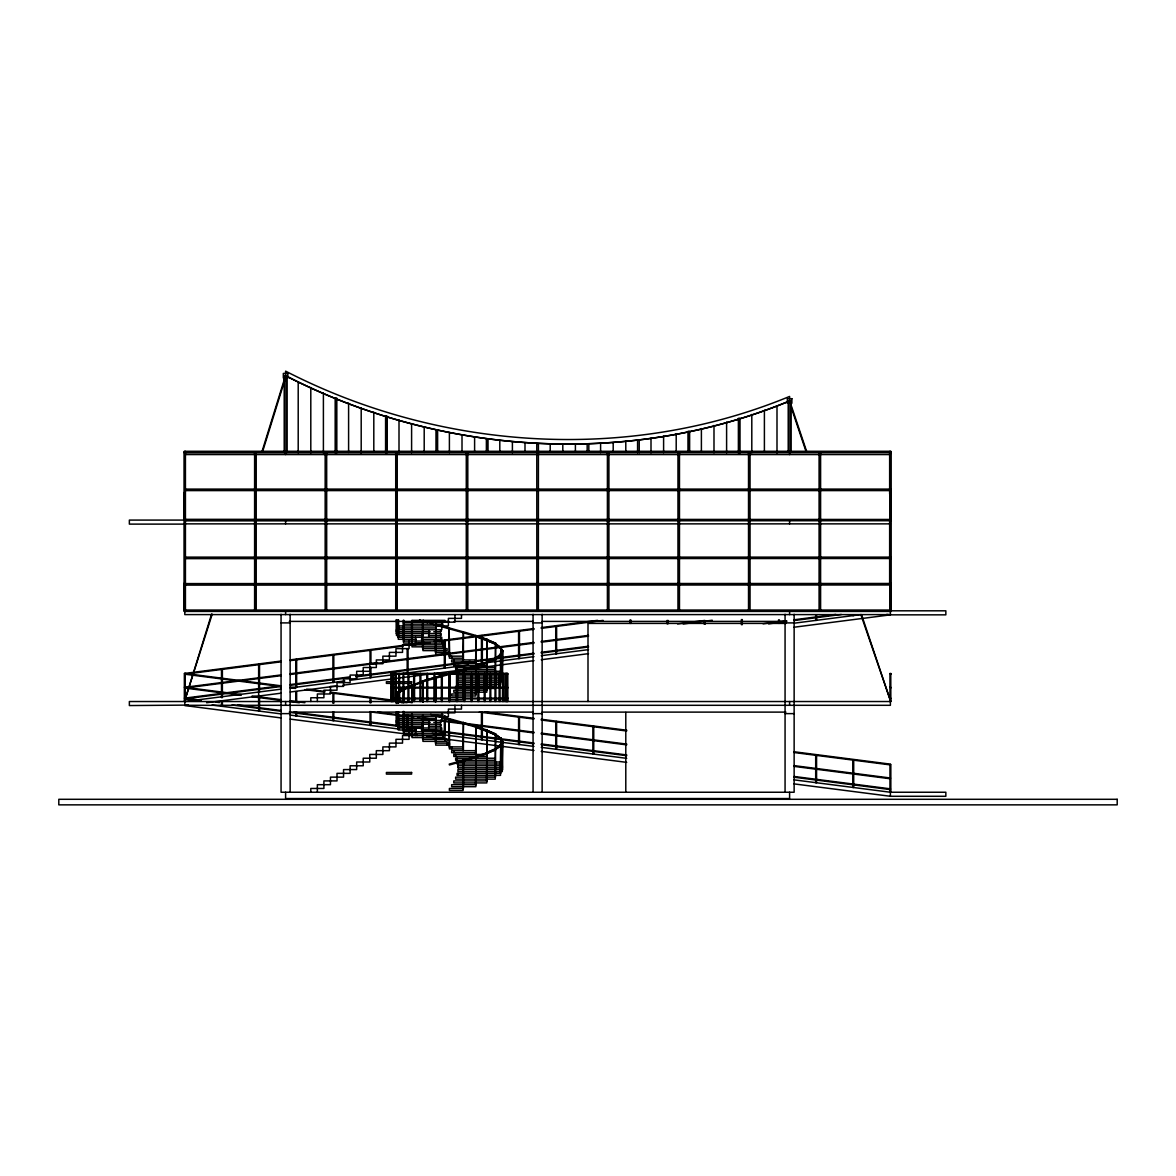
<?xml version="1.0" encoding="UTF-8"?>
<svg xmlns="http://www.w3.org/2000/svg" width="1176" height="1176" viewBox="0 0 1176 1176"><rect width="100%" height="100%" fill="white"/><g stroke="black" fill="none" stroke-linecap="round" stroke-linejoin="round"><path stroke-width="1.5" d="M397.855 693.134L412.394 685.579L423.301 681.801L423.11 680.948L403.147 688.504L397.826 692.282L396.062 696.912L397.826 700.69L397.855 699.838M502.74 651.548L502.769 650.71L501.902 651.548L502.769 651.548L500.932 647.77L494.861 643.14L500.065 647.77L501.873 651.548L500.094 655.341L494.861 659.119L500.065 654.488L501.873 650.71L500.094 646.918L502.769 650.71L500.976 655.341L494.861 659.119M495.684 643.14L494.773 643.992L494.949 643.14L486.541 639.362L475.677 635.584L475.589 636.437L486.996 640.214L487.187 639.362L475.677 635.584L475.501 636.437L495.508 643.992L500.873 647.77L494.861 643.14M501.873 651.548L501.902 650.71M502.74 742.276L502.769 741.424L501.902 742.276L502.769 742.276L500.932 738.499L494.861 733.868L500.065 738.499L501.873 742.276L500.094 746.054L494.861 749.832L500.065 745.202L501.873 741.424L500.094 737.646L502.769 741.424L500.976 746.054L494.861 749.832M476.03 727.15L486.996 730.928L487.187 730.09L475.677 726.298L475.501 727.15L495.508 734.721L500.873 738.499L494.861 733.868M501.873 742.276L501.902 741.424M397.826 700.69L397.914 699.838M500.065 647.77L500.153 646.918M500.873 647.77L500.976 646.918M495.508 734.721L495.655 733.868L486.541 730.09L486.394 730.928L494.802 734.721L495.684 733.868M500.065 738.499L500.153 737.646M500.873 738.499L500.976 737.646M494.802 643.992L486.394 640.214L486.541 639.362L495.655 643.14L495.508 643.992M487.099 640.214L487.246 639.362M487.099 730.928L487.246 730.09M494.802 734.721L494.949 733.868L486.541 730.09L486.452 730.928M419.45 620.237L422.581 621.31L423.301 620.458L423.11 621.31L419.979 620.237M476.03 636.437L476.221 635.584M486.452 640.214L486.644 639.362M422.669 621.31L422.875 620.458M435.429 625.088L435.973 624.25M435.429 715.817L435.973 714.964M463.035 631.806L462.815 632.659L475.927 636.437L476.133 635.584L463.373 631.806L462.815 632.659L463.153 631.806L435.87 624.25L435.649 625.088L463.035 632.659L463.27 631.806M463.035 722.52L476.133 726.298L475.927 727.15L462.815 723.372L463.373 722.52L462.815 723.372L442.382 717.698M462.918 723.372L463.153 722.52L435.87 714.964L435.649 715.817L463.035 723.372L463.27 722.52M211.606 614.048L184.514 701.44L212.18 614.225M262.013 451.51L285.312 376.364M262.586 451.687L285.342 378.29M396.033 696.06L397.826 692.282L403.927 688.504L397.914 693.134L397.826 692.282M397.503 694.81L398.649 692.282M398.105 699.441L396.9 696.912L398.135 694.399M500.976 655.341L500.065 654.488L500.976 655.341L502.74 650.71M500.976 746.054L500.065 745.202L500.976 746.054L502.74 741.424M423.301 681.801L422.581 680.948L487.187 662.896L486.996 662.044L475.501 665.822L475.677 666.674L486.644 662.896L486.394 662.044L495.508 658.266L500.873 654.488M463.035 761.181L476.133 757.388L475.927 756.55L463.153 760.328L463.373 761.181L462.815 760.328L487.187 753.61L486.996 752.758L475.501 756.55L475.677 757.388L486.644 753.61L486.394 752.758L495.508 748.98L500.873 745.202M405.25 687.872L410.85 685.358M463.035 670.452L476.133 666.674L475.927 665.822L463.153 669.6L463.373 670.452L462.815 669.6L463.27 670.452L422.875 681.801L403.295 689.356L403.147 688.504L403.985 689.356M494.802 658.266L486.394 662.044L486.644 662.896L495.655 659.119L494.773 658.266L494.949 659.119L486.541 662.896M494.802 748.98L486.394 752.758L486.644 753.61L495.655 749.832L494.773 748.98L494.949 749.832L486.541 753.61M789.596 400.972C628.175 467.622 440.147 455.259 285.606 375.688L285.606 371.146C440.147 450.717 628.175 463.079 789.596 396.43L789.596 400.972C628.175 467.607 440.162 455.23 285.606 375.688M435.767 677.17L435.973 678.008L435.767 677.17L423.007 680.948L423.213 681.801M435.649 677.17L463.035 669.6M463.035 760.328L449.232 764.106L449.452 764.959L463.27 761.181L462.918 760.328M281.137 661.044L184.75 673.436L184.852 674.186L281.226 661.794M290.222 659.868L424.801 642.566M433.9 641.405L533.919 628.543M541.195 627.602L597.57 620.355M290.325 660.618L403.074 646.124M408.528 645.418L430.357 642.625M439.442 641.449L534.007 629.292M541.283 628.351L603.112 620.399M281.137 674.906L184.75 687.298L184.852 688.048L281.226 675.656M290.222 673.73L377.525 662.514M382.979 661.809L533.919 642.405M541.195 641.464L588.47 635.393M677.582 623.927L704.865 620.428M290.325 674.48L534.007 643.154M541.283 642.214L588.573 636.143M683.138 623.971L712.23 620.237M281.137 685.74L184.75 698.132L184.852 698.882L281.226 686.49M290.222 684.564L350.242 676.847M355.696 676.156L470.268 661.426M475.721 660.721L533.919 653.239M541.195 652.298L588.47 646.227M763.048 623.78L786.7 620.737M793.962 619.796L835.798 614.431M290.325 685.314L350.33 677.596M355.799 676.906L453.995 664.278M457.626 663.808L534.007 653.988M541.283 653.048L588.573 646.976M768.604 623.824L786.788 621.487M794.065 620.546L841.355 614.475M281.182 689.136L184.794 701.528L184.794 705.556L281.182 717.948M290.281 687.96L344.833 680.948M350.286 680.257L390.3 675.112M393.931 674.642L468.489 665.057M477.588 663.881L533.963 656.634M541.239 655.693L588.514 649.622M794.02 623.207L861.302 614.548M188.439 705.085L129.36 705.556L129.36 701.528L890.835 701.528L890.776 673.436L890.026 673.436L890.776 674.186M206.623 702.748L281.182 693.164M290.281 692.002L337.556 685.917M343.01 685.226L390.3 679.14M393.931 678.67L533.963 660.662M541.239 659.736L588.514 653.65M794.02 627.234L890.394 614.842L945.842 614.842L945.842 610.814L184.044 610.814L184.044 452.054L891.158 452.054M891.026 452.672L184.794 452.804L184.794 451.29L890.394 451.29L890.394 614.842L886.763 614.372M184.794 454.568L890.394 454.568M890.394 489.098L184.794 489.098L184.794 490.598L890.394 490.598M891.026 489.216L889.776 489.216L889.776 490.48L891.026 490.48M890.835 492.362L889.953 492.362L889.776 520.718M890.776 492.744L890.026 491.994L890.776 491.994L890.835 520.086L129.36 520.086L129.36 524.114L184.794 524.114M890.776 505.856L890.026 505.856L890.776 506.606M890.776 516.69L890.026 516.69L890.776 517.44M891.026 519.454L184.794 519.336L184.794 520.85L891.026 520.718M184.794 523.864L890.394 523.864M890.394 557.13L184.794 557.13L184.794 558.644L891.026 558.512M891.026 557.262L889.776 557.262L889.776 558.512M890.835 583.09L889.953 583.09L889.776 611.432M890.776 583.472L184.794 583.59L184.794 585.104L891.026 584.972M889.776 583.722L891.026 583.722M890.776 596.57L890.026 596.57L890.776 597.32M890.776 607.404L890.026 607.404L890.776 608.168M890.394 610.05L184.794 610.05L184.794 614.592L890.394 614.592M184.176 610.182L185.426 610.182M889.776 610.182L891.026 610.182M852.82 615.577L853.702 615.577M411.982 620.384L444.984 620.384M289.267 621.398L448.717 621.398M454.215 621.398L533.022 621.398M542.18 621.398L785.935 621.398M281.064 622.898L290.134 622.898M533.066 622.898L542.136 622.898M785.068 622.898L794.138 622.898M785.935 623.412L588 623.412L588 701.528M443.161 624.162L403.574 624.162L403.574 622.148L454.95 622.148L454.95 614.592M436.017 624.662L435.385 652.386L449.394 652.386L449.394 654.4L435.708 654.4L435.708 652.386M436.311 627.94L398.282 627.94L398.282 625.926L448.394 625.926L448.394 618.37L461.492 618.37L461.492 614.592M430.225 631.718L396.474 631.718L396.474 629.704L441.838 629.704L441.838 622.148M433.782 631.718L440.882 631.718L440.882 629.704M423.125 635.51L396.474 635.51L396.474 633.482M428.461 635.51L440.882 635.51L440.882 633.482L396.165 633.482L396.165 619.634M416.304 639.288L398.282 639.288L398.282 637.274M421.361 639.288L441.764 639.288L441.764 637.274L397.973 637.274L397.973 619.943M410.292 643.066L403.574 643.066L403.574 641.052M413.82 643.066L443.161 643.066L443.161 641.052L403.25 641.052L403.25 620.252M475.501 665.822L476.221 666.674M457.038 673.304L500.52 673.304L500.52 671.29L457.038 671.29L457.038 674.186M185.235 673.804L184.353 673.804L184.353 701.528M391.005 673.804L392.372 673.804M392.975 673.804L393.857 673.804M395.415 673.804L396.297 673.804M399.649 673.804L398.767 673.804L398.605 703.101M402.971 673.804L403.853 673.804M489.936 673.804L490.818 673.804M494.949 673.804L495.831 673.804L495.831 701.528M502.505 673.804L503.387 673.804L503.387 701.528M504.945 673.804L505.827 673.804M506.43 673.804L507.797 673.804L507.797 701.528M890.835 673.804L889.953 673.804L889.953 701.528M185.176 674.186L184.426 673.436L185.176 673.436L185.235 701.528M391.064 674.186L507.738 674.186L507.738 673.436L391.064 673.436L391.005 701.528M221.5 678.581L222.382 678.581M502.637 678.846L457.92 678.846L457.92 680.86L502.314 680.86L502.314 678.846M423.11 680.948L422.875 681.801M258.632 683.359L259.514 683.359M411.556 684.726L411.806 685.579M185.176 687.284L184.426 687.284L185.176 688.048M391.064 687.284L507.738 687.284L507.738 688.048L391.064 688.048M890.776 687.284L890.026 687.284L890.776 688.048M403.882 688.93L403.25 702.792M258.632 691.973L259.514 691.973L259.514 664.264L258.632 664.264L258.632 711.083L259.514 711.083L259.514 695.486M398.605 692.708L397.973 703.101M221.5 696.751L222.382 696.751M396.033 696.912L396.929 696.912M185.176 698.132L184.426 698.132L185.176 698.882M391.064 698.132L449.423 698.132M890.776 698.132L890.026 698.132L890.776 698.882M391.064 698.882L449.423 698.882M407.175 702.454L408.057 702.454M184.794 705.306L890.394 705.306L890.394 701.528M289.267 712.112L533.022 712.112M542.18 712.112L785.935 712.112M281.064 713.626L290.134 713.626M533.066 713.626L542.136 713.626M785.068 713.626L794.138 713.626M443.161 714.89L403.574 714.89L403.574 712.862L454.95 712.862L454.95 705.306M436.017 715.39L435.385 743.114L449.394 743.114L449.394 745.128L435.708 745.128L435.708 743.114M436.311 718.668L398.282 718.668L398.282 716.654L448.394 716.654L448.394 709.084L461.492 709.084L461.492 705.306M430.225 722.446L396.474 722.446L396.474 720.432L441.838 720.432L441.838 712.862M433.782 722.446L440.882 722.446L440.882 720.432M423.125 726.224L396.474 726.224L396.474 724.21M428.461 726.224L440.882 726.224L440.882 724.21L396.165 724.21L396.165 712.083M416.304 730.002L398.282 730.002L398.282 727.988M421.361 730.002L441.764 730.002L441.764 727.988L397.973 727.988L397.973 711.759M410.292 733.78L403.574 733.78L403.574 731.766M413.82 733.78L443.161 733.78L443.161 731.766L403.25 731.766L403.25 711.451M794.02 783.892L890.394 796.284L945.842 796.284L945.842 792.242L889.953 792.242L889.953 764.532L890.835 764.532L890.835 792.242M281.226 685.828L184.852 673.436L184.75 674.186L281.137 686.578M290.325 686.99L295.779 687.695M306.686 689.092L324.87 691.444M330.338 692.135L390.344 699.852M393.989 700.323L412.173 702.66M484.909 712.009L534.007 718.33M541.283 719.256L626.764 730.252M794.065 751.758L890.452 764.15L890.35 764.9L793.962 752.508M290.222 687.74L295.69 688.445M304.775 689.621L324.782 692.194M330.236 692.885L390.256 700.602M393.886 701.072L397.517 701.543M401.163 702.013L406.617 702.704M479.352 712.068L533.919 719.08M541.195 720.006L626.661 731.002M241.227 694.546L184.852 687.298L184.75 688.048L241.124 695.295M252.134 695.942L281.226 699.691M290.325 700.852L304.878 702.719M377.614 712.083L413.981 716.757M423.081 717.919L435.811 719.565M441.265 720.256L534.007 732.192M541.283 733.118L626.764 744.114M794.065 765.62L890.452 778.012L890.35 778.762L793.962 766.37M252.031 696.692L281.137 700.44M290.222 701.602L299.321 702.778M372.057 712.127L408.44 716.801M417.524 717.977L435.708 720.315M441.162 721.006L533.919 732.942M541.195 733.868L626.661 744.864M201.214 700.235L184.852 698.132L184.75 698.882L195.657 700.279M215.767 702.101L219.398 702.572M237.581 704.909L281.226 710.524M293.956 712.156L397.62 725.489M403.074 726.18L421.258 728.532M430.357 729.693L534.007 743.026M541.283 743.952L626.764 754.948M794.065 776.454L890.452 788.846L890.35 789.596L793.962 777.204M232.039 704.953L281.137 711.274M290.222 712.435L415.701 728.576M424.801 729.737L533.919 743.776M541.195 744.702L626.661 755.698M212.077 705.041L281.182 713.92M290.281 715.096L399.384 729.12M404.853 729.826L415.76 731.222M432.121 733.324L533.963 746.422M541.239 747.363L626.705 758.344M794.02 779.85L890.394 792.242L890.394 796.284M290.281 719.124L417.568 735.485M426.668 736.661L533.963 750.45M541.239 751.39L626.705 762.371M431.195 622.824L423.213 620.458L423.007 621.31L427.785 622.736M426.065 621.413L430.857 622.824M430.636 623.677L435.767 625.088M430.636 714.391L435.767 715.817M398.738 699.838L402.706 702.675M399.237 700.793L401.883 702.675M398.649 700.69L401.295 702.587M791.051 405.014L806.78 451.819M861.552 614.769L890.688 701.425L860.979 614.96M791.066 406.94L806.207 452.01M449.232 673.378L449.57 674.23M435.532 677.17L435.87 678.008M476.03 756.55L476.221 757.388M412.159 684.726L412.335 685.579M487.099 662.044L487.246 662.896M487.099 752.758L487.246 753.61M500.065 654.488L500.153 655.341M495.596 658.266L495.684 659.119M500.065 745.202L500.153 746.054M495.596 748.98L495.684 749.832M403.118 688.504L403.206 689.356M890.835 610.814L890.776 582.708L890.026 583.472M889.776 452.672L889.776 451.422L891.026 451.422L891.026 611.432L184.176 611.432L184.353 583.09L185.235 583.09L185.235 610.814M889.644 452.054L889.644 494.023M889.644 519.572L889.644 583.443M820.598 452.054L820.598 610.814M819.084 452.054L819.084 610.814M816.57 615.166L816.57 620.355L815.688 620.355L815.688 615.166M794.138 614.269L794.138 792.242L281.064 792.242L281.064 614.269M790.992 452.275L790.992 400.972L788.214 400.972L788.214 452.275M790.419 400.972L790.419 452.275M789.596 452.054L789.596 454.568M789.596 520.086L789.596 523.864M789.596 610.814L789.596 614.592M789.596 701.528L789.596 705.306M789.596 792.242L789.596 798.548L285.606 798.548L285.606 792.242M788.787 400.972L788.787 452.275M785.068 614.269L785.068 792.242M779.423 619.928L779.423 623.398M778.541 619.928L778.541 623.398M776.998 405.735L776.998 452.936M764.4 410.233L764.4 452.348M751.802 414.452L751.802 452.701M750.038 452.054L750.038 610.814M748.524 452.054L748.524 610.814M742.291 619.517L742.291 624.706M741.409 619.517L741.409 624.706M740.013 452.907L740.013 418.391L738.381 418.391L738.381 452.907M739.204 418.391L739.204 452.907M726.606 422.066L726.606 452.922M713.994 425.447L713.994 452.745M705.159 620.825L705.159 624.294M704.277 620.825L704.277 624.294M701.396 428.564L701.396 452.363M689.621 451.305L689.621 431.401L687.975 431.401L687.975 451.305M688.798 431.401L688.798 451.305M679.478 452.054L679.478 610.814M677.964 452.054L677.964 610.814M676.2 433.944L676.2 452.275M668.027 620.399L668.027 623.868M667.145 620.399L667.145 623.868M663.602 436.222L663.602 452.642M651.004 438.236L651.004 452.789M639.215 452.701L639.215 439.956L637.583 439.956L637.583 452.701M630.88 619.972L630.88 623.442M629.998 619.972L629.998 623.442M625.794 441.397L625.794 452.378M625.794 712.421L625.794 792.242M613.196 442.573L613.196 451.584M608.918 452.054L608.918 610.814M607.404 452.054L607.404 610.814M600.598 443.47L600.598 452.584M588.823 451.319L588.823 444.072L587.177 444.072L587.177 451.319M575.402 444.41L575.402 451.628M562.804 444.484L562.804 451.672M550.206 444.263L550.206 451.481M542.136 614.269L542.136 792.242M538.358 610.814L538.417 443.764L536.785 443.764L536.844 610.814M533.066 614.269L533.066 792.242M524.996 442.999L524.996 452.172M512.398 441.955L512.398 452.848M507.238 673.436L507.312 701.528M506.988 673.436L506.915 701.528M506.488 673.436L506.43 701.528M505.739 673.436L505.827 701.528M505.033 673.436L504.945 701.528M503.313 673.436L503.284 674.186M503.313 687.284L503.284 688.048M503.313 698.132L503.284 698.882M502.505 701.528L502.637 651.122L502.005 678.846M502.314 769.574L502.314 771.588L457.92 771.588L457.92 769.574L502.637 769.574L502.637 741.85L502.005 769.574M500.52 678.846L500.52 680.86M500.52 682.624L500.52 684.638L457.038 684.638L457.038 682.624L500.829 682.624L500.829 647.344L500.197 682.624M500.52 769.574L500.52 771.588M500.52 773.352L500.52 775.366L457.038 775.366L457.038 773.352L500.829 773.352L500.829 738.072L500.197 773.352M500.035 701.528L500.035 673.804L499.153 673.804L499.153 701.528M499.8 440.618L499.8 451.466M499.903 673.436L499.932 674.186M499.932 687.284L499.932 688.048M499.903 698.132L499.932 698.882M499.256 673.436L499.285 674.186M499.256 687.284L499.285 688.048M499.256 698.132L499.285 698.882M495.699 673.436L495.699 674.186M495.699 687.284L495.669 688.048M495.669 698.132L495.669 698.882M495.067 673.436L495.096 674.186M495.228 682.624L495.228 684.638M495.228 686.402L495.228 688.43L455.641 688.43L455.641 686.402L495.552 686.402L495.552 643.566L494.949 701.528M495.096 698.132L495.067 698.882M495.228 773.352L495.228 775.366M495.228 777.13L495.228 779.144L455.641 779.144L455.641 777.13L495.552 777.13L495.552 734.294L494.92 777.13M490.818 701.528L490.671 673.436L490.627 674.186M490.627 687.284L490.627 688.048M490.627 698.132L490.627 698.882M490.127 673.436L489.936 701.528M488.025 451.628L488.025 439.015L486.379 439.015L486.379 451.628M487.202 439.015L487.202 451.628M486.82 667.512L486.82 669.526M486.82 686.402L486.82 688.43M486.82 690.194L486.82 692.208L453.804 692.208L453.804 690.194L487.129 690.194L487.129 639.788L486.511 690.194M486.82 758.226L486.82 760.24M486.82 777.13L486.82 779.144M486.82 780.908L486.82 782.922L453.804 782.922L453.804 780.908L487.129 780.908L487.129 730.502L486.511 780.908M485.129 701.528L485.129 673.804L484.247 673.804L484.247 701.528M484.894 673.436L484.938 674.186M484.894 687.284L484.938 688.048M484.894 698.132L484.938 698.882M484.468 673.436L484.439 674.186M484.439 687.284L484.468 688.048M484.468 698.132L484.439 698.882M482.336 712.009L482.336 739.733L481.454 739.733L481.454 712.009M478.823 701.528L478.823 673.804L477.941 673.804L477.941 701.528M478.588 673.436L478.544 674.186M478.544 687.284L478.588 688.048M478.588 698.132L478.544 698.882M478.176 673.436L478.206 674.186M478.176 687.284L478.206 688.048M478.206 698.132L478.176 698.882M476.177 663.734L476.177 636.01L475.545 663.734M476.177 754.448L476.177 726.724L475.545 754.448M475.854 690.194L475.854 692.208M475.854 693.972L475.854 695.986L451.687 695.986L451.687 693.972L476.177 693.972L476.177 666.248L475.545 693.972M475.854 780.908L475.854 782.922M475.854 784.686L475.854 786.7L451.687 786.7L451.687 784.686L476.177 784.686L476.177 756.962L475.545 784.686M474.604 437.149L474.604 451.569M472.017 701.528L472.017 673.804L471.135 673.804L471.135 701.528M471.708 673.436L471.752 674.186M471.708 687.284L471.752 688.048M471.752 698.132L471.708 698.882M471.414 673.436L471.458 674.186M471.458 687.284L471.414 688.048M471.414 698.132L471.458 698.882M467.798 452.054L467.798 610.814M466.284 452.054L466.284 610.814M464.843 701.528L464.843 673.804L463.961 673.804L463.961 701.528M464.52 673.436L464.476 674.186M464.52 687.284L464.476 688.048M464.476 698.132L464.52 698.882M464.329 673.436L464.285 674.186M464.329 687.284L464.285 688.048M463.418 659.942L463.418 632.232L462.785 659.942M463.418 750.67L463.418 722.946L462.785 750.67M463.094 693.972L463.094 695.986M463.094 697.75L463.094 699.764L449.394 699.764L449.394 697.75L463.418 697.75L463.418 670.026L462.785 697.75M463.094 784.686L463.094 786.7M463.094 788.464L463.094 790.478L449.394 790.478L449.394 788.464L463.418 788.464L463.418 760.754L462.785 788.464M462.006 434.988L462.006 451.275M458.214 675.068L458.214 677.082M458.214 765.782L458.214 767.81M457.92 671.29L457.92 673.304M457.92 682.624L457.92 684.638M457.92 762.004L457.92 764.018M457.92 773.352L457.92 775.366M457.405 701.528L457.405 673.804L456.523 673.804L456.523 701.528M457.038 667.512L457.038 669.526M457.038 686.402L457.038 688.43M457.038 758.226L457.038 760.24M455.641 663.734L455.641 665.748M455.641 754.448L455.641 756.462M453.804 659.942L453.804 661.97M453.804 750.67L453.804 752.684M451.687 656.164L451.687 658.178M451.687 746.892L451.687 748.906M449.835 701.528L449.835 673.804L448.953 673.804L448.953 701.528M449.717 656.164L449.085 628.454L449.085 656.164L463.094 656.164L463.094 658.178L449.394 658.178L449.394 656.164M449.717 673.804L449.717 701.528M449.717 746.892L449.085 719.168L449.085 746.892L463.094 746.892L463.094 748.906L449.394 748.906L449.394 746.892M449.394 432.548L449.394 452.613M449.379 673.436L449.379 674.186M449.423 687.284L449.423 688.048M449.085 673.804L449.085 701.528M447.115 652.386L447.115 654.4M447.115 743.114L447.115 745.128M445.204 715.89L445.204 734.956L444.322 734.956L444.322 715.89M444.984 648.608L444.984 650.622M444.984 739.322L444.984 741.35M443.161 644.83L443.161 646.844M443.161 735.544L443.161 737.558M442.279 701.528L442.279 673.804L441.397 673.804L441.397 701.528M441.911 674.186L441.911 673.436L441.764 674.186M441.911 687.284L441.911 688.048M441.911 698.882L441.911 698.132L441.808 698.882M441.764 641.052L441.764 643.066M441.764 687.284L441.808 688.048M441.764 731.766L441.764 733.78M440.882 637.274L440.882 639.288M440.882 727.988L440.882 730.002M440.574 629.704L440.574 631.718M440.574 633.482L440.574 635.51M440.574 720.432L440.574 722.446M440.574 724.21L440.574 726.224M437.619 451.496L437.619 429.843L435.987 429.843L435.987 451.496M436.796 429.843L436.796 451.496M436.017 631.6L436.017 652.386M436.017 701.837L436.017 677.582L435.385 701.837M436.017 722.314L436.017 743.114M435.708 648.608L435.708 650.622M435.708 739.322L435.708 741.35M434.841 701.528L434.841 673.804L433.959 673.804L433.959 701.528M434.473 673.436L434.326 674.186M434.517 687.284L434.326 688.048M434.326 698.132L434.326 698.882M434.282 673.436L434.282 674.186M434.282 687.284L434.282 688.048M434.282 698.132L434.282 698.882M428.74 629.704L428.74 637.274M428.74 720.432L428.74 727.988M427.667 701.528L427.667 673.804L426.785 673.804L426.785 701.528M427.388 673.436L427.344 674.186M427.344 687.284L427.388 688.048M427.388 698.132L427.344 698.882M427.05 673.436L427.094 674.186M427.05 687.284L427.094 688.048M427.094 698.132L427.05 698.882M424.198 426.859L424.198 452.451M423.257 634.746L422.625 620.884L422.625 648.608L447.115 648.608L447.115 650.622L422.934 650.622L422.934 648.608M423.257 639.95L423.257 648.608M423.257 702.16L423.257 681.374L422.625 702.16M423.257 715.067L423.257 725.474M423.257 728.929L423.257 739.322M422.934 739.322L422.934 741.35L447.115 741.35L447.115 739.322L422.625 739.322L422.625 715.067M422.184 633.482L422.184 641.052M422.184 724.21L422.184 731.766M420.861 701.528L420.861 673.804L419.979 673.804L419.979 701.528M420.582 673.436L420.582 674.186M420.626 687.284L420.582 688.048M420.582 698.132L420.582 698.882M420.258 673.436L420.214 674.186M420.258 687.284L420.214 688.048M420.258 698.132L420.214 698.882M415.628 637.274L415.628 644.83M415.628 727.988L415.628 735.544M414.555 701.528L414.555 673.804L413.673 673.804L413.673 701.528M414.364 673.436L414.32 674.186M414.364 687.284L414.32 688.048M414.32 698.132L414.32 698.882M413.864 673.436L413.908 674.186M413.908 687.284L413.864 688.048M413.864 698.132L413.908 698.882M412.291 620.575L412.291 644.83M412.291 702.469L412.291 685.152L411.659 702.469M412.291 714.758L412.291 735.544M411.982 622.148L411.982 624.162M411.982 644.83L411.982 646.844L444.984 646.844L444.984 644.83L402.53 644.83L402.53 652.386L389.418 652.386L389.418 659.942L376.32 659.942L376.32 667.512L363.222 667.512L363.222 675.068L350.11 675.068L350.11 682.624L337.012 682.624L337.012 690.194L323.9 690.194L323.9 697.75L310.802 697.75L310.802 701.528M411.982 712.862L411.982 714.89M411.982 735.544L411.982 737.558L444.984 737.558L444.984 735.544L402.53 735.544L402.53 743.114L389.418 743.114L389.418 750.67L376.32 750.67L376.32 758.226L363.222 758.226L363.222 765.782L350.11 765.782L350.11 773.352L337.012 773.352L337.012 780.908L323.9 780.908L323.9 788.464L310.802 788.464L310.802 792.242M411.6 423.58L411.6 452.716M411.659 620.575L411.659 644.83M411.659 714.758L411.659 735.544M409.086 641.052L409.086 648.608L395.974 648.608L395.974 656.164L382.876 656.164L382.876 663.734L369.764 663.734L369.764 671.29L356.666 671.29L356.666 678.846L343.554 678.846L343.554 686.402L330.456 686.402L330.456 693.972L317.358 693.972L317.358 701.528M409.086 731.766L409.086 739.322L395.974 739.322L395.974 746.892L382.876 746.892L382.876 754.448L369.764 754.448L369.764 762.004L356.666 762.004L356.666 769.574L343.554 769.574L343.554 777.13L330.456 777.13L330.456 784.686L317.358 784.686L317.358 792.242M408.851 701.528L408.851 673.804L407.969 673.804L407.969 701.528M408.704 673.436L408.66 674.186M408.704 687.284L408.66 688.048M408.704 698.132L408.66 698.882M408.16 673.436L408.16 674.186M408.131 687.284L408.16 688.048M408.16 698.132L408.131 698.882M408.057 648.623L408.057 672.878L407.175 672.878L407.175 648.623M408.057 714.582L408.057 728.444M407.175 714.582L407.175 728.444M403.882 620.252L403.882 641.052M403.706 673.436L403.882 702.792M403.882 711.451L403.882 731.766M403.574 625.926L403.574 627.94M403.574 716.654L403.574 718.668M403.103 673.436L402.971 701.528M399.546 673.436L399.649 701.528M399.002 420.038L399.002 452.789M398.885 673.436L398.885 674.186M398.885 687.284L398.87 688.048M398.885 698.132L398.87 698.882M398.605 619.943L398.605 637.274M398.605 711.759L398.605 727.988M398.282 629.704L398.282 631.718M398.282 633.482L398.282 635.51M398.282 720.432L398.282 722.446M397.238 452.054L397.238 610.814M396.797 619.634L396.797 633.482M396.797 696.486L396.797 703.424M396.797 712.083L396.797 724.21M396.194 673.436L396.165 703.424M395.724 452.054L395.724 610.814M395.489 673.436L395.415 701.528M393.769 673.436L393.857 701.528M393.049 673.436L392.975 701.528M392.314 673.436L392.372 701.528M391.814 673.436L391.887 701.528M391.564 673.436L391.49 701.528M387.213 452.672L387.213 416.23L385.581 416.23L385.581 452.672M386.404 416.23L386.404 452.672M373.806 412.129L373.806 452.378M370.925 663.793L370.925 649.931L370.043 649.931L370.043 663.793M370.925 667.262L370.925 677.655L370.043 677.655L370.043 667.262M370.925 702.88L370.925 697.677L370.043 697.677L370.043 702.88M370.925 711.539L370.925 725.401L370.043 725.401L370.043 711.539M361.194 407.749L361.194 453.054M348.596 403.103L348.596 452.451M336.821 452.76L336.821 398.179L335.175 398.179L335.175 452.76M335.998 398.179L335.998 452.76M333.793 703.307L333.793 692.914L332.911 692.914L332.911 703.307M333.793 711.965L333.793 720.623L332.911 720.623L332.911 711.965M326.678 452.054L326.678 610.814M325.164 452.054L325.164 610.814M323.4 392.975L323.4 452.892M310.802 387.492L310.802 452.878M298.204 381.73L298.204 452.731M296.646 691.591L296.646 701.999M296.646 712.391L296.646 715.846L295.764 715.846L295.764 712.391M295.764 691.591L295.764 701.999M290.134 614.269L290.134 792.242M286.988 452.451L286.988 375.688L284.21 375.688L284.21 452.451M286.415 375.688L286.415 452.451M285.606 452.054L285.606 454.568M285.606 520.086L285.606 523.864M285.606 610.814L285.606 614.592M285.606 701.528L285.606 705.306M284.783 375.688L284.783 452.451M256.118 452.054L256.118 610.814M255.354 452.054L255.354 610.814M254.604 452.054L254.604 610.814M222.382 697.647L222.382 669.026L221.5 669.026L221.5 697.647M222.382 701.102L222.382 706.306L221.5 706.306L221.5 701.102M185.426 611.432L185.426 451.422L184.176 451.422L184.176 452.672M185.235 520.086L185.235 492.362L184.353 492.362L184.353 520.086M449.452 628.028L449.232 628.881L449.452 628.028M449.452 718.742L449.232 719.594L449.452 718.742M287.87 373.424L283.328 373.424L283.328 377.952L287.87 377.952L287.87 373.424M791.874 398.693L787.332 398.693L787.332 403.236L791.874 403.236L791.874 398.693M556.615 626.058L555.734 626.058L555.734 653.783L556.615 653.783L556.615 626.058M519.469 630.836L518.587 630.836L518.587 658.56L519.469 658.56L519.469 630.836M482.336 635.613L481.454 635.613L481.454 663.337L482.336 663.337L482.336 635.613M445.204 640.391L444.322 640.391L444.322 668.1L445.204 668.1L445.204 640.391M333.793 654.709L332.911 654.709L332.911 682.433L333.793 682.433L333.793 654.709M296.646 659.486L295.764 659.486L295.764 687.21L296.646 687.21L296.646 659.486M475.854 659.942L451.687 659.942L451.687 661.97L475.854 661.97L475.854 659.942M486.82 663.734L453.804 663.734L453.804 665.748L486.82 665.748L486.82 663.734M495.228 667.512L455.641 667.512L455.641 669.526L495.228 669.526L495.228 667.512M502.314 675.068L457.92 675.068L457.92 677.082L502.314 677.082L502.314 675.068M411.6 681.742L386.404 681.742L386.404 683.388L411.6 683.388L411.6 681.742M507.738 698.132L464.285 698.132L464.329 698.882L507.738 698.882L507.738 698.132M519.469 716.787L518.587 716.787L518.587 744.496L519.469 744.496L519.469 716.787M556.615 721.549L555.734 721.549L555.734 749.274L556.615 749.274L556.615 721.549M593.748 726.327L592.866 726.327L592.866 754.051L593.748 754.051L593.748 726.327M475.854 750.67L451.687 750.67L451.687 752.684L475.854 752.684L475.854 750.67M486.82 754.448L453.804 754.448L453.804 756.462L486.82 756.462L486.82 754.448M816.57 754.977L815.688 754.977L815.688 782.702L816.57 782.702L816.57 754.977M495.228 758.226L455.641 758.226L455.641 760.24L495.228 760.24L495.228 758.226M853.702 759.755L852.82 759.755L852.82 787.479L853.702 787.479L853.702 759.755M500.52 762.004L457.038 762.004L457.038 764.018L500.52 764.018L500.52 762.004M502.314 765.782L457.92 765.782L457.92 767.81L502.314 767.81L502.314 765.782M411.6 772.47L386.404 772.47L386.404 774.102L411.6 774.102L411.6 772.47M1117.2 799.298L58.8 799.298L58.8 804.854L1117.2 804.854L1117.2 799.298"/></g></svg>
